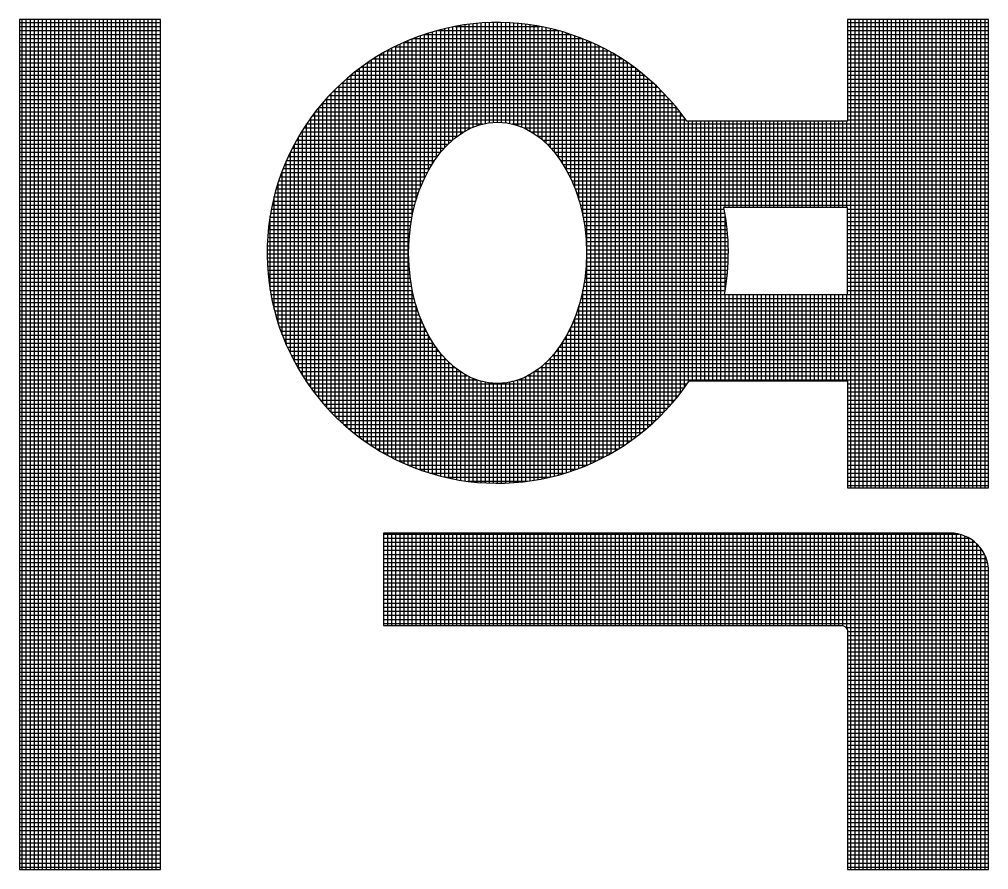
# Model space of a CAD drawing. Extents: x 0 to 841, y 0 to 594.
# Drawn here: x 728.579 to 732.643, y 100.744 to 104.31 of the extents above; entities that cross this region are included whole.
import ezdxf

# ---------------------------------------------------------------- set-up
doc = ezdxf.new("R2010")
doc.units = 0
doc.header["$LTSCALE"] = 5
doc.header["$MEASUREMENT"] = 0
doc.layers.add('한국지역난방기술주식회사 CI', color=7, linetype='Continuous')

# ---------------------------------------------------------------- blocks, each defined once
blk = doc.blocks.new('기술주CI')
at = {"layer": '한국지역난방기술주식회사 CI', "linetype": 'Continuous'}
for p, q in [((1130.8172, 145.2245), (1131.9199, 145.2245)), ((1130.8398, 138.6009), (1130.8398, 145.2477)), ((1130.8715, 138.6009), (1130.8715, 145.2477)), ((1130.9033, 138.6009), (1130.9033, 145.2477)), ((1130.935, 138.6009), (1130.935, 145.2477)), ((1130.9667, 138.6009), (1130.9667, 145.2477)), ((1130.9985, 138.6009), (1130.9985, 145.2477)), ((1131.0303, 138.6009), (1131.0303, 145.2477)), ((1131.062, 138.6009), (1131.062, 145.2477)), ((1131.0938, 138.6009), (1131.0938, 145.2477)), ((1131.1255, 138.6009), (1131.1255, 145.2477)), ((1131.1572, 138.6009), (1131.1572, 145.2477)), ((1131.189, 138.6009), (1131.189, 145.2477)), ((1131.2208, 138.6009), (1131.2208, 145.2477)), ((1131.2525, 138.6009), (1131.2525, 145.2477)), ((1131.2842, 138.6009), (1131.2842, 145.2477)), ((1131.316, 138.6009), (1131.316, 145.2477)), ((1131.3477, 138.6009), (1131.3477, 145.2477)), ((1131.3795, 138.6009), (1131.3795, 145.2477)), ((1131.4113, 138.6009), (1131.4113, 145.2477)), ((1131.443, 138.6009), (1131.443, 145.2477)), ((1131.4747, 138.6009), (1131.4747, 145.2477)), ((1131.5065, 138.6009), (1131.5065, 145.2477)), ((1131.5383, 138.6009), (1131.5383, 145.2477)), ((1131.57, 138.6009), (1131.57, 145.2477)), ((1131.6018, 138.6009), (1131.6018, 145.2477)), ((1131.6335, 138.6009), (1131.6335, 145.2477)), ((1131.6652, 138.6009), (1131.6652, 145.2477)), ((1131.697, 138.6009), (1131.697, 145.2477)), ((1131.7288, 138.6009), (1131.7288, 145.2477)), ((1131.7605, 138.6009), (1131.7605, 145.2477)), ((1131.7922, 138.6009), (1131.7922, 145.2477)), ((1131.824, 138.6009), (1131.824, 145.2477)), ((1131.8557, 138.6009), (1131.8557, 145.2477)), ((1131.8875, 138.6009), (1131.8875, 145.2477)), ((1131.9193, 138.6009), (1131.9193, 145.2477)), ((1134.3957, 144.4175), (1134.3957, 145.2165)), ((1134.4275, 144.4273), (1134.4275, 145.219)), ((1134.4593, 144.4349), (1134.4593, 145.221)), ((1134.491, 144.4402), (1134.491, 145.2224)), ((1134.5228, 144.4435), (1134.5228, 145.2232)), ((1134.5545, 144.4445), (1134.5545, 145.2235)), ((1134.5862, 144.4435), (1134.5862, 145.2232)), ((1134.618, 144.4403), (1134.618, 145.2224)), ((1134.6498, 144.4349), (1134.6498, 145.221)), ((1134.6815, 144.4274), (1134.6815, 145.219)), ((1134.7133, 144.4176), (1134.7133, 145.2165)), ((1137.2897, 145.2245), (1138.3924, 145.2245)), ((1137.3167, 141.5857), (1137.3167, 145.2477)), ((1137.3485, 141.5857), (1137.3485, 145.2477)), ((1137.3802, 141.5857), (1137.3802, 145.2477)), ((1137.412, 141.5857), (1137.412, 145.2477)), ((1137.4438, 141.5857), (1137.4438, 145.2477)), ((1137.4755, 141.5857), (1137.4755, 145.2477)), ((1137.5072, 141.5857), (1137.5072, 145.2477)), ((1137.539, 141.5857), (1137.539, 145.2477)), ((1137.5708, 141.5857), (1137.5708, 145.2477)), ((1137.6025, 141.5857), (1137.6025, 145.2477)), ((1137.6343, 141.5857), (1137.6343, 145.2477)), ((1137.666, 141.5857), (1137.666, 145.2477)), ((1137.6977, 141.5857), (1137.6977, 145.2477)), ((1137.7295, 141.5857), (1137.7295, 145.2477)), ((1137.7613, 141.5857), (1137.7613, 145.2477)), ((1137.793, 141.5857), (1137.793, 145.2477)), ((1137.8247, 141.5857), (1137.8247, 145.2477)), ((1137.8565, 141.5857), (1137.8565, 145.2477)), ((1137.8882, 141.5857), (1137.8882, 145.2477)), ((1137.92, 141.5857), (1137.92, 145.2477)), ((1137.9518, 141.5857), (1137.9518, 145.2477)), ((1137.9835, 141.5857), (1137.9835, 145.2477)), ((1138.0152, 141.5857), (1138.0152, 145.2477)), ((1138.047, 141.5857), (1138.047, 145.2477)), ((1138.0787, 141.5857), (1138.0787, 145.2477)), ((1138.1105, 141.5857), (1138.1105, 145.2477)), ((1138.1423, 141.5857), (1138.1423, 145.2477)), ((1138.174, 141.5857), (1138.174, 145.2477)), ((1138.2057, 141.5857), (1138.2057, 145.2477)), ((1138.2375, 141.5857), (1138.2375, 145.2477)), ((1138.2693, 141.5857), (1138.2693, 145.2477)), ((1138.301, 141.5857), (1138.301, 145.2477)), ((1138.3328, 141.5857), (1138.3328, 145.2477)), ((1138.3645, 141.5857), (1138.3645, 145.2477)), ((1130.8172, 145.1928), (1131.9199, 145.1928)), ((1130.8172, 145.161), (1131.9199, 145.161)), ((1134.0148, 144.067), (1134.0148, 145.1407)), ((1134.0465, 144.1205), (1134.0465, 145.1503)), ((1134.0782, 144.1673), (1134.0782, 145.1593)), ((1134.0844, 145.161), (1135.025, 145.161)), ((1134.11, 144.2085), (1134.11, 145.1677)), ((1134.1418, 144.245), (1134.1418, 145.1755)), ((1134.1735, 144.2775), (1134.1735, 145.1827)), ((1134.2052, 144.3063), (1134.2052, 145.1893)), ((1134.2233, 145.1928), (1134.886, 145.1928)), ((1134.237, 144.3318), (1134.237, 145.1953)), ((1134.2687, 144.3542), (1134.2687, 145.2006)), ((1134.3005, 144.3739), (1134.3005, 145.2055)), ((1134.3323, 144.3909), (1134.3323, 145.2097)), ((1134.364, 144.4054), (1134.364, 145.2134)), ((1134.745, 144.4055), (1134.745, 145.2134)), ((1134.7767, 144.3911), (1134.7767, 145.2097)), ((1134.8085, 144.3741), (1134.8085, 145.2055)), ((1134.8403, 144.3545), (1134.8403, 145.2007)), ((1134.872, 144.332), (1134.872, 145.1953)), ((1134.9037, 144.3066), (1134.9037, 145.1893)), ((1134.9355, 144.2778), (1134.9355, 145.1828)), ((1134.9672, 144.2454), (1134.9672, 145.1756)), ((1134.999, 144.2089), (1134.999, 145.1678)), ((1135.0308, 144.1678), (1135.0308, 145.1594)), ((1135.0625, 144.1211), (1135.0625, 145.1504)), ((1135.0942, 144.0677), (1135.0942, 145.1408)), ((1137.2897, 145.1928), (1138.3924, 145.1928)), ((1137.2897, 145.161), (1138.3924, 145.161)), ((1130.8172, 145.1292), (1131.9199, 145.1292)), ((1130.8172, 145.0975), (1131.9199, 145.0975)), ((1130.8172, 145.0657), (1131.9199, 145.0657)), ((1133.8176, 145.0657), (1135.2918, 145.0657)), ((1133.8243, 141.7762), (1133.8243, 145.0687)), ((1133.856, 141.7625), (1133.856, 145.0824)), ((1133.8877, 143.7134), (1133.8877, 145.0955)), ((1133.8929, 145.0975), (1135.2165, 145.0975)), ((1133.9195, 143.8395), (1133.9195, 145.1078)), ((1133.9513, 143.9312), (1133.9513, 145.1194)), ((1133.9797, 145.1292), (1135.1296, 145.1292)), ((1133.983, 144.005), (1133.983, 145.1304)), ((1135.126, 144.0057), (1135.126, 145.1305)), ((1135.1578, 143.9321), (1135.1578, 145.1195)), ((1135.1895, 143.8407), (1135.1895, 145.1079)), ((1135.2213, 143.7152), (1135.2213, 145.0956)), ((1135.253, 141.7624), (1135.253, 145.0826)), ((1135.2847, 141.7761), (1135.2847, 145.0689)), ((1137.2897, 145.1292), (1138.3924, 145.1292)), ((1137.2897, 145.0975), (1138.3924, 145.0975)), ((1137.2897, 145.0657), (1138.3924, 145.0657)), ((1130.8172, 145.034), (1131.9199, 145.034)), ((1130.8172, 145.0023), (1131.9199, 145.0023)), ((1133.6655, 141.8563), (1133.6655, 144.9887)), ((1133.6898, 145.0023), (1135.4195, 145.0023)), ((1133.6972, 141.8387), (1133.6972, 145.0063)), ((1133.729, 141.8219), (1133.729, 145.0231)), ((1133.7505, 145.034), (1135.3588, 145.034)), ((1133.7607, 141.8059), (1133.7607, 145.0391)), ((1133.7925, 141.7907), (1133.7925, 145.0543)), ((1135.3165, 141.7905), (1135.3165, 145.0544)), ((1135.3483, 141.8057), (1135.3483, 145.0392)), ((1135.38, 141.8217), (1135.38, 145.0233)), ((1135.4117, 141.8385), (1135.4117, 145.0065)), ((1135.4435, 141.8561), (1135.4435, 144.9889)), ((1137.2897, 145.034), (1138.3924, 145.034)), ((1137.2897, 145.0023), (1138.3924, 145.0023)), ((1130.8172, 144.9705), (1131.9199, 144.9705)), ((1130.8172, 144.9387), (1131.9199, 144.9387)), ((1133.5702, 141.9143), (1133.5702, 144.9306)), ((1133.5828, 144.9387), (1135.5266, 144.9387)), ((1133.602, 141.8941), (1133.602, 144.9509)), ((1133.6338, 141.8747), (1133.6338, 144.9702)), ((1133.6342, 144.9705), (1135.4752, 144.9705)), ((1135.4752, 141.8745), (1135.4752, 144.9704)), ((1135.507, 141.8938), (1135.507, 144.9511)), ((1135.5388, 141.9141), (1135.5388, 144.9309)), ((1137.2897, 144.9705), (1138.3924, 144.9705)), ((1137.2897, 144.9387), (1138.3924, 144.9387)), ((1130.8172, 144.907), (1131.9199, 144.907)), ((1130.8172, 144.8753), (1131.9199, 144.8753)), ((1130.8172, 144.8435), (1131.9199, 144.8435)), ((1133.4433, 142.0053), (1133.4433, 144.8396)), ((1133.4482, 144.8435), (1135.6612, 144.8435)), ((1133.475, 141.981), (1133.475, 144.864)), ((1133.4902, 144.8753), (1135.6192, 144.8753)), ((1133.5068, 141.9577), (1133.5068, 144.8872)), ((1133.535, 144.907), (1135.5744, 144.907)), ((1133.5385, 141.9355), (1133.5385, 144.9094)), ((1135.5705, 141.9353), (1135.5705, 144.9097)), ((1135.6022, 141.9575), (1135.6022, 144.8875)), ((1135.634, 141.9807), (1135.634, 144.8643)), ((1135.6657, 142.005), (1135.6657, 144.8399)), ((1137.2897, 144.907), (1138.3924, 144.907)), ((1137.2897, 144.8753), (1138.3924, 144.8753)), ((1137.2897, 144.8435), (1138.3924, 144.8435)), ((1130.8172, 144.8117), (1131.9199, 144.8117)), ((1130.8172, 144.78), (1131.9199, 144.78)), ((1133.3711, 144.78), (1135.7382, 144.78)), ((1133.3797, 142.0575), (1133.3797, 144.7875)), ((1133.4086, 144.8117), (1135.7008, 144.8117)), ((1133.4115, 142.0308), (1133.4115, 144.8142)), ((1135.6975, 142.0305), (1135.6975, 144.8145)), ((1135.7293, 142.0572), (1135.7293, 144.7878)), ((1137.2897, 144.8117), (1138.3924, 144.8117)), ((1137.2897, 144.78), (1138.3924, 144.78)), ((1130.8172, 144.7482), (1131.9199, 144.7482)), ((1130.8172, 144.7165), (1131.9199, 144.7165)), ((1133.2845, 142.1456), (1133.2845, 144.6993)), ((1133.302, 144.7165), (1135.8073, 144.7165)), ((1133.3163, 142.1148), (1133.3163, 144.7301)), ((1133.3357, 144.7482), (1135.7737, 144.7482)), ((1133.348, 142.0855), (1133.348, 144.7595)), ((1135.761, 142.0851), (1135.761, 144.7598)), ((1135.7927, 142.1145), (1135.7927, 144.7305)), ((1135.8245, 142.1453), (1135.8245, 144.6997)), ((1137.2897, 144.7482), (1138.3924, 144.7482)), ((1137.2897, 144.7165), (1138.3924, 144.7165)), ((1130.8172, 144.6848), (1131.9199, 144.6848)), ((1130.8172, 144.653), (1131.9199, 144.653)), ((1130.8172, 144.6212), (1131.9199, 144.6212)), ((1133.2106, 144.6212), (1135.8988, 144.6212)), ((1133.221, 142.2121), (1133.221, 144.6328)), ((1133.2396, 144.653), (1135.8698, 144.653)), ((1133.2528, 142.178), (1133.2528, 144.6669)), ((1133.27, 144.6848), (1135.8393, 144.6848)), ((1135.8563, 142.1777), (1135.8563, 144.6673)), ((1135.888, 142.2117), (1135.888, 144.6332)), ((1137.2897, 144.6848), (1138.3924, 144.6848)), ((1137.2897, 144.653), (1138.3924, 144.653)), ((1137.2897, 144.6212), (1138.3924, 144.6212)), ((1130.8172, 144.5895), (1131.9199, 144.5895)), ((1130.8172, 144.5578), (1131.9199, 144.5578)), ((1133.1565, 144.5578), (1135.9528, 144.5578)), ((1133.1575, 142.286), (1133.1575, 144.5589)), ((1133.1829, 144.5895), (1135.9264, 144.5895)), ((1133.1892, 142.2481), (1133.1892, 144.5969)), ((1135.9198, 142.2476), (1135.9198, 144.5973)), ((1135.9515, 142.2856), (1135.9515, 144.5594)), ((1137.2897, 144.5895), (1138.3924, 144.5895)), ((1137.2897, 144.5578), (1138.3924, 144.5578)), ((1130.8172, 144.526), (1131.9199, 144.526)), ((1130.8172, 144.4942), (1131.9199, 144.4942)), ((1130.8172, 144.4625), (1131.9199, 144.4625)), ((1133.0843, 144.4625), (1136.0251, 144.4625)), ((1133.094, 142.3689), (1133.094, 144.4761)), ((1133.1073, 144.4942), (1136.0021, 144.4942)), ((1133.1258, 142.3262), (1133.1258, 144.5188)), ((1133.1313, 144.526), (1135.978, 144.526)), ((1135.9832, 142.3257), (1135.9832, 144.5192)), ((1136.015, 142.3684), (1136.015, 144.4766)), ((1137.2897, 144.526), (1138.3924, 144.526)), ((1137.2897, 144.4942), (1138.3924, 144.4942)), ((1137.2897, 144.4625), (1138.3924, 144.4625)), ((1130.8172, 144.4308), (1131.9199, 144.4308)), ((1130.8172, 144.399), (1131.9199, 144.399)), ((1133.0414, 144.399), (1134.3493, 144.399)), ((1133.0622, 142.4144), (1133.0622, 144.4306)), ((1133.0624, 144.4308), (1134.4408, 144.4308)), ((1134.6686, 144.4308), (1138.3924, 144.4308)), ((1134.76, 144.399), (1138.3924, 144.399)), ((1136.0468, 142.4138), (1136.0468, 144.4512)), ((1136.0785, 142.4218), (1136.0785, 144.4512)), ((1136.1102, 142.4218), (1136.1102, 144.4512)), ((1136.142, 142.4218), (1136.142, 144.4512)), ((1136.1737, 142.4218), (1136.1737, 144.4512)), ((1136.2055, 142.4218), (1136.2055, 144.4512)), ((1136.2373, 142.4218), (1136.2373, 144.4512)), ((1136.269, 142.4218), (1136.269, 144.4512)), ((1136.3007, 142.4218), (1136.3007, 144.4512)), ((1136.3325, 143.7772), (1136.3325, 144.4512)), ((1136.3643, 143.7772), (1136.3643, 144.4512)), ((1136.396, 143.7772), (1136.396, 144.4512)), ((1136.4278, 143.7772), (1136.4278, 144.4512)), ((1136.4595, 143.7772), (1136.4595, 144.4512)), ((1136.4912, 143.7772), (1136.4912, 144.4512)), ((1136.523, 143.7772), (1136.523, 144.4512)), ((1136.5548, 143.7772), (1136.5548, 144.4512)), ((1136.5865, 143.7772), (1136.5865, 144.4512)), ((1136.6182, 143.7772), (1136.6182, 144.4512)), ((1136.65, 143.7772), (1136.65, 144.4512)), ((1136.6817, 143.7772), (1136.6817, 144.4512)), ((1136.7135, 143.7772), (1136.7135, 144.4512)), ((1136.7453, 143.7772), (1136.7453, 144.4512)), ((1136.777, 143.7772), (1136.777, 144.4512)), ((1136.8087, 143.7772), (1136.8087, 144.4512)), ((1136.8405, 143.7772), (1136.8405, 144.4512)), ((1136.8722, 143.7772), (1136.8722, 144.4512)), ((1136.904, 143.7772), (1136.904, 144.4512)), ((1136.9358, 143.7772), (1136.9358, 144.4512)), ((1136.9675, 143.7772), (1136.9675, 144.4512)), ((1136.9992, 143.7772), (1136.9992, 144.4512)), ((1137.031, 143.7772), (1137.031, 144.4512)), ((1137.0628, 143.7772), (1137.0628, 144.4512)), ((1137.0945, 143.7772), (1137.0945, 144.4512)), ((1137.1263, 143.7772), (1137.1263, 144.4512)), ((1137.158, 143.7772), (1137.158, 144.4512)), ((1137.1897, 143.7772), (1137.1897, 144.4512)), ((1137.2215, 143.7772), (1137.2215, 144.4512)), ((1137.2533, 143.7772), (1137.2533, 144.4512)), ((1137.285, 143.7772), (1137.285, 144.4512)), ((1130.8172, 144.3673), (1131.9199, 144.3673)), ((1130.8172, 144.3355), (1131.9199, 144.3355)), ((1132.9987, 142.5154), (1132.9987, 144.3295)), ((1133.0022, 144.3355), (1134.242, 144.3355)), ((1133.0214, 144.3673), (1134.2893, 144.3673)), ((1133.0305, 142.463), (1133.0305, 144.3819)), ((1134.8201, 144.3673), (1138.3924, 144.3673)), ((1134.8674, 144.3355), (1138.3924, 144.3355)), ((1130.8172, 144.3037), (1131.9199, 144.3037)), ((1130.8172, 144.272), (1131.9199, 144.272)), ((1130.8172, 144.2403), (1131.9199, 144.2403)), ((1132.95, 144.2403), (1134.1374, 144.2403)), ((1132.9666, 144.272), (1134.1679, 144.272)), ((1132.967, 142.5722), (1132.967, 144.2727)), ((1132.984, 144.3037), (1134.2023, 144.3037)), ((1134.907, 144.3037), (1138.3924, 144.3037)), ((1134.9415, 144.272), (1138.3924, 144.272)), ((1134.972, 144.2403), (1138.3924, 144.2403)), ((1130.8172, 144.2085), (1131.9199, 144.2085)), ((1130.8172, 144.1767), (1131.9199, 144.1767)), ((1132.9192, 144.1767), (1134.0852, 144.1767)), ((1132.9342, 144.2085), (1134.11, 144.2085)), ((1132.9353, 142.6344), (1132.9353, 144.2106)), ((1134.9994, 144.2085), (1138.3924, 144.2085)), ((1135.0242, 144.1767), (1138.3924, 144.1767)), ((1130.8172, 144.145), (1131.9199, 144.145)), ((1130.8172, 144.1133), (1131.9199, 144.1133)), ((1130.8172, 144.0815), (1131.9199, 144.0815)), ((1132.8786, 144.0815), (1134.0229, 144.0815)), ((1132.8914, 144.1133), (1134.0419, 144.1133)), ((1132.9035, 142.7033), (1132.9035, 144.1417)), ((1132.9049, 144.145), (1134.0626, 144.145)), ((1135.0468, 144.145), (1138.3924, 144.145)), ((1135.0674, 144.1133), (1138.3924, 144.1133)), ((1135.0865, 144.0815), (1138.3924, 144.0815)), ((1130.8172, 144.0498), (1131.9199, 144.0498)), ((1130.8172, 144.018), (1131.9199, 144.018)), ((1132.855, 144.018), (1133.9893, 144.018)), ((1132.8664, 144.0498), (1134.0054, 144.0498)), ((1132.8717, 142.7811), (1132.8717, 144.0639)), ((1135.104, 144.0498), (1138.3924, 144.0498)), ((1135.1201, 144.018), (1138.3924, 144.018)), ((1130.8172, 143.9862), (1131.9199, 143.9862)), ((1130.8172, 143.9545), (1131.9199, 143.9545)), ((1132.834, 143.9545), (1133.9607, 143.9545)), ((1132.84, 142.8715), (1132.84, 143.9734)), ((1132.8442, 143.9862), (1133.9744, 143.9862)), ((1135.135, 143.9862), (1138.3924, 143.9862)), ((1135.1487, 143.9545), (1138.3924, 143.9545)), ((1130.8172, 143.9228), (1131.9199, 143.9228)), ((1130.8172, 143.891), (1131.9199, 143.891)), ((1130.8172, 143.8592), (1131.9199, 143.8592)), ((1132.8074, 143.8592), (1133.9257, 143.8592)), ((1132.8083, 142.9824), (1132.8083, 143.8625)), ((1132.8157, 143.891), (1133.9364, 143.891)), ((1132.8245, 143.9228), (1133.948, 143.9228)), ((1135.1614, 143.9228), (1138.3924, 143.9228)), ((1135.173, 143.891), (1138.3924, 143.891)), ((1135.1837, 143.8592), (1138.3924, 143.8592)), ((1130.8172, 143.8275), (1131.9199, 143.8275)), ((1130.8172, 143.7958), (1131.9199, 143.7958)), ((1132.7928, 143.7958), (1133.907, 143.7958)), ((1132.7998, 143.8275), (1133.9159, 143.8275)), ((1135.1934, 143.8275), (1138.3924, 143.8275)), ((1135.2023, 143.7958), (1138.3924, 143.7958)), ((1130.8172, 143.764), (1131.9199, 143.764)), ((1130.8172, 143.7323), (1131.9199, 143.7323)), ((1132.7765, 143.1366), (1132.7765, 143.7084)), ((1132.7805, 143.7323), (1133.8917, 143.7323)), ((1132.7863, 143.764), (1133.899, 143.764)), ((1135.2104, 143.764), (1136.323, 143.764)), ((1135.2177, 143.7323), (1136.3289, 143.7323)), ((1136.3325, 143.1343), (1136.3325, 143.7106)), ((1137.2897, 143.764), (1138.3924, 143.764)), ((1137.2897, 143.7323), (1138.3924, 143.7323)), ((1130.8172, 143.7005), (1131.9199, 143.7005)), ((1130.8172, 143.6687), (1131.9199, 143.6687)), ((1130.8172, 143.637), (1131.9199, 143.637)), ((1132.7665, 143.637), (1133.8745, 143.637)), ((1132.7706, 143.6687), (1133.8795, 143.6687)), ((1132.7753, 143.7005), (1133.8852, 143.7005)), ((1135.2242, 143.7005), (1136.3341, 143.7005)), ((1135.2299, 143.6687), (1136.3388, 143.6687)), ((1135.2349, 143.637), (1136.3429, 143.637)), ((1137.2897, 143.7005), (1138.3924, 143.7005)), ((1137.2897, 143.6687), (1138.3924, 143.6687)), ((1137.2897, 143.637), (1138.3924, 143.637)), ((1130.8172, 143.6053), (1131.9199, 143.6053)), ((1130.8172, 143.5735), (1131.9199, 143.5735)), ((1132.76, 143.5735), (1133.8666, 143.5735)), ((1132.763, 143.6053), (1133.8702, 143.6053)), ((1135.2392, 143.6053), (1136.3464, 143.6053)), ((1135.2428, 143.5735), (1136.3494, 143.5735)), ((1137.2897, 143.6053), (1138.3924, 143.6053)), ((1137.2897, 143.5735), (1138.3924, 143.5735)), ((1130.8172, 143.5417), (1131.9199, 143.5417)), ((1130.8172, 143.51), (1131.9199, 143.51)), ((1130.8172, 143.4783), (1131.9199, 143.4783)), ((1132.7545, 143.4783), (1133.86, 143.4783)), ((1132.7558, 143.51), (1133.8615, 143.51)), ((1132.7576, 143.5417), (1133.8637, 143.5417)), ((1135.2456, 143.5417), (1136.3517, 143.5417)), ((1135.2478, 143.51), (1136.3536, 143.51)), ((1135.2494, 143.4783), (1136.3548, 143.4783)), ((1137.2897, 143.5417), (1138.3924, 143.5417)), ((1137.2897, 143.51), (1138.3924, 143.51)), ((1137.2897, 143.4783), (1138.3924, 143.4783)), ((1130.8172, 143.4465), (1131.9199, 143.4465)), ((1130.8172, 143.4147), (1131.9199, 143.4147)), ((1132.7537, 143.4147), (1133.859, 143.4147)), ((1132.7538, 143.4465), (1133.8592, 143.4465)), ((1135.2502, 143.4465), (1136.3555, 143.4465)), ((1135.2504, 143.4147), (1136.3557, 143.4147)), ((1137.2897, 143.4465), (1138.3924, 143.4465)), ((1137.2897, 143.4147), (1138.3924, 143.4147)), ((1130.8172, 143.383), (1131.9199, 143.383)), ((1130.8172, 143.3512), (1131.9199, 143.3512)), ((1132.7541, 143.383), (1133.8595, 143.383)), ((1132.7551, 143.3512), (1133.8607, 143.3512)), ((1135.2487, 143.3512), (1136.3543, 143.3512)), ((1135.2499, 143.383), (1136.3553, 143.383)), ((1137.2897, 143.383), (1138.3924, 143.383)), ((1137.2897, 143.3512), (1138.3924, 143.3512)), ((1130.8172, 143.3195), (1131.9199, 143.3195)), ((1130.8172, 143.2878), (1131.9199, 143.2878)), ((1130.8172, 143.256), (1131.9199, 143.256)), ((1132.7566, 143.3195), (1133.8625, 143.3195)), ((1132.7587, 143.2878), (1133.865, 143.2878)), ((1132.7614, 143.256), (1133.8683, 143.256)), ((1135.2411, 143.256), (1136.348, 143.256)), ((1135.2443, 143.2878), (1136.3507, 143.2878)), ((1135.2469, 143.3195), (1136.3528, 143.3195)), ((1137.2897, 143.3195), (1138.3924, 143.3195)), ((1137.2897, 143.2878), (1138.3924, 143.2878)), ((1137.2897, 143.256), (1138.3924, 143.256)), ((1130.8172, 143.2242), (1131.9199, 143.2242)), ((1130.8172, 143.1925), (1131.9199, 143.1925)), ((1132.7646, 143.2242), (1133.8722, 143.2242)), ((1132.7684, 143.1925), (1133.8768, 143.1925)), ((1135.2326, 143.1925), (1136.341, 143.1925)), ((1135.2372, 143.2242), (1136.3448, 143.2242)), ((1137.2897, 143.2242), (1138.3924, 143.2242)), ((1137.2897, 143.1925), (1138.3924, 143.1925)), ((1130.8172, 143.1608), (1131.9199, 143.1608)), ((1130.8172, 143.129), (1131.9199, 143.129)), ((1130.8172, 143.0972), (1131.9199, 143.0972)), ((1132.7728, 143.1608), (1133.8822, 143.1608)), ((1132.7777, 143.129), (1133.8883, 143.129)), ((1132.7833, 143.0972), (1133.8951, 143.0972)), ((1133.8877, 141.7495), (1133.8877, 143.1315)), ((1135.2142, 143.0972), (1136.3261, 143.0972)), ((1135.2211, 143.129), (1136.3316, 143.129)), ((1135.2213, 141.7494), (1135.2213, 143.1297)), ((1135.2272, 143.1608), (1136.3366, 143.1608)), ((1136.3325, 142.4218), (1136.3325, 143.0958)), ((1136.3643, 142.4218), (1136.3643, 143.0958)), ((1136.396, 142.4218), (1136.396, 143.0958)), ((1136.4278, 142.4218), (1136.4278, 143.0958)), ((1136.4595, 142.4218), (1136.4595, 143.0958)), ((1136.4912, 142.4218), (1136.4912, 143.0958)), ((1136.523, 142.4218), (1136.523, 143.0958)), ((1136.5548, 142.4218), (1136.5548, 143.0958)), ((1136.5865, 142.4218), (1136.5865, 143.0958)), ((1136.6182, 142.4218), (1136.6182, 143.0958)), ((1136.65, 142.4218), (1136.65, 143.0958)), ((1136.6817, 142.4218), (1136.6817, 143.0958)), ((1136.7135, 142.4218), (1136.7135, 143.0958)), ((1136.7453, 142.4218), (1136.7453, 143.0958)), ((1136.777, 142.4218), (1136.777, 143.0958)), ((1136.8087, 142.4218), (1136.8087, 143.0958)), ((1136.8405, 142.4218), (1136.8405, 143.0958)), ((1136.8722, 142.4218), (1136.8722, 143.0958)), ((1136.904, 142.4218), (1136.904, 143.0958)), ((1136.9358, 142.4218), (1136.9358, 143.0958)), ((1136.9675, 142.4218), (1136.9675, 143.0958)), ((1136.9992, 142.4218), (1136.9992, 143.0958)), ((1137.031, 142.4218), (1137.031, 143.0958)), ((1137.0628, 142.4218), (1137.0628, 143.0958)), ((1137.0945, 142.4218), (1137.0945, 143.0958)), ((1137.1263, 142.4218), (1137.1263, 143.0958)), ((1137.158, 142.4218), (1137.158, 143.0958)), ((1137.1897, 142.4218), (1137.1897, 143.0958)), ((1137.2215, 142.4218), (1137.2215, 143.0958)), ((1137.2533, 142.4218), (1137.2533, 143.0958)), ((1137.285, 142.4218), (1137.285, 143.0958)), ((1137.2897, 143.1608), (1138.3924, 143.1608)), ((1137.2897, 143.129), (1138.3924, 143.129)), ((1137.2897, 143.0972), (1138.3924, 143.0972)), ((1130.8172, 143.0655), (1131.9199, 143.0655)), ((1130.8172, 143.0337), (1131.9199, 143.0337)), ((1132.7894, 143.0655), (1133.9028, 143.0655)), ((1132.7961, 143.0337), (1133.9112, 143.0337)), ((1135.1981, 143.0337), (1138.3924, 143.0337)), ((1135.2066, 143.0655), (1138.3924, 143.0655)), ((1130.8172, 143.002), (1131.9199, 143.002)), ((1130.8172, 142.9703), (1131.9199, 142.9703)), ((1132.8034, 143.002), (1133.9206, 143.002)), ((1132.8114, 142.9703), (1133.9308, 142.9703)), ((1133.9195, 141.7372), (1133.9195, 143.0055)), ((1135.1786, 142.9703), (1138.3924, 142.9703)), ((1135.1888, 143.002), (1138.3924, 143.002)), ((1135.1895, 141.737), (1135.1895, 143.0043)), ((1130.8172, 142.9385), (1131.9199, 142.9385)), ((1130.8172, 142.9067), (1131.9199, 142.9067)), ((1130.8172, 142.875), (1131.9199, 142.875)), ((1132.8199, 142.9385), (1133.9419, 142.9385)), ((1132.8291, 142.9067), (1133.954, 142.9067)), ((1132.8389, 142.875), (1133.9672, 142.875)), ((1133.9513, 141.7256), (1133.9513, 142.9138)), ((1135.1422, 142.875), (1138.3924, 142.875)), ((1135.1553, 142.9067), (1138.3924, 142.9067)), ((1135.1578, 141.7254), (1135.1578, 142.9129)), ((1135.1675, 142.9385), (1138.3924, 142.9385)), ((1130.8172, 142.8433), (1131.9199, 142.8433)), ((1130.8172, 142.8115), (1131.9199, 142.8115)), ((1132.8493, 142.8433), (1133.9815, 142.8433)), ((1132.8605, 142.8115), (1133.997, 142.8115)), ((1133.983, 141.7146), (1133.983, 142.84)), ((1135.1124, 142.8115), (1138.3924, 142.8115)), ((1135.126, 141.7145), (1135.126, 142.8392)), ((1135.1279, 142.8433), (1138.3924, 142.8433)), ((1130.8172, 142.7797), (1131.9199, 142.7797)), ((1130.8172, 142.748), (1131.9199, 142.748)), ((1130.8172, 142.7163), (1131.9199, 142.7163)), ((1132.8723, 142.7797), (1134.0137, 142.7797)), ((1132.8847, 142.748), (1134.032, 142.748)), ((1132.8979, 142.7163), (1134.0518, 142.7163)), ((1134.0148, 141.7043), (1134.0148, 142.7779)), ((1134.0465, 141.6946), (1134.0465, 142.7244)), ((1135.0576, 142.7163), (1138.3924, 142.7163)), ((1135.0625, 141.6945), (1135.0625, 142.7239)), ((1135.0774, 142.748), (1138.3924, 142.748)), ((1135.0942, 141.7042), (1135.0942, 142.7773)), ((1135.0956, 142.7797), (1138.3924, 142.7797)), ((1130.8172, 142.6845), (1131.9199, 142.6845)), ((1130.8172, 142.6528), (1131.9199, 142.6528)), ((1132.9118, 142.6845), (1134.0734, 142.6845)), ((1132.9264, 142.6528), (1134.097, 142.6528)), ((1134.0782, 141.6856), (1134.0782, 142.6777)), ((1135.0124, 142.6528), (1138.3924, 142.6528)), ((1135.0308, 141.6855), (1135.0308, 142.6772)), ((1135.036, 142.6845), (1138.3924, 142.6845)), ((1130.8172, 142.621), (1131.9199, 142.621)), ((1130.8172, 142.5892), (1131.9199, 142.5892)), ((1132.9418, 142.621), (1134.123, 142.621)), ((1132.958, 142.5892), (1134.1518, 142.5892)), ((1134.11, 141.6772), (1134.11, 142.6364)), ((1134.1418, 141.6694), (1134.1418, 142.5999)), ((1134.1735, 141.6623), (1134.1735, 142.5675)), ((1134.9355, 141.6622), (1134.9355, 142.5671)), ((1134.9576, 142.5892), (1138.3924, 142.5892)), ((1134.9672, 141.6693), (1134.9672, 142.5995)), ((1134.9864, 142.621), (1138.3924, 142.621)), ((1134.999, 141.6771), (1134.999, 142.636)), ((1130.8172, 142.5575), (1131.9199, 142.5575)), ((1130.8172, 142.5258), (1131.9199, 142.5258)), ((1130.8172, 142.494), (1131.9199, 142.494)), ((1132.975, 142.5575), (1134.1841, 142.5575)), ((1132.9928, 142.5258), (1134.2209, 142.5258)), ((1133.0114, 142.494), (1134.2639, 142.494)), ((1134.2052, 141.6557), (1134.2052, 142.5387)), ((1134.237, 141.6497), (1134.237, 142.5132)), ((1134.2687, 141.6443), (1134.2687, 142.4907)), ((1134.8403, 141.6442), (1134.8403, 142.4905)), ((1134.8455, 142.494), (1138.3924, 142.494)), ((1134.872, 141.6496), (1134.872, 142.5129)), ((1134.8885, 142.5258), (1138.3924, 142.5258)), ((1134.9037, 141.6556), (1134.9037, 142.5384)), ((1134.9253, 142.5575), (1138.3924, 142.5575)), ((1130.8172, 142.4622), (1131.9199, 142.4622)), ((1130.8172, 142.4305), (1131.9199, 142.4305)), ((1133.031, 142.4622), (1134.3164, 142.4622)), ((1133.0515, 142.4305), (1134.3871, 142.4305)), ((1134.3005, 141.6395), (1134.3005, 142.4711)), ((1134.3323, 141.6352), (1134.3323, 142.4541)), ((1134.364, 141.6316), (1134.364, 142.4396)), ((1134.3957, 141.6285), (1134.3957, 142.4274)), ((1134.4275, 141.626), (1134.4275, 142.4176)), ((1134.6815, 141.6259), (1134.6815, 142.4175)), ((1134.7133, 141.6285), (1134.7133, 142.4273)), ((1134.7222, 142.4305), (1138.3924, 142.4305)), ((1134.745, 141.6315), (1134.745, 142.4394)), ((1134.7767, 141.6352), (1134.7767, 142.4539)), ((1134.793, 142.4622), (1138.3924, 142.4622)), ((1134.8085, 141.6394), (1134.8085, 142.4709)), ((1130.8172, 142.3988), (1131.9199, 142.3988)), ((1130.8172, 142.367), (1131.9199, 142.367)), ((1133.0729, 142.3988), (1136.0365, 142.3988)), ((1133.0954, 142.367), (1136.014, 142.367)), ((1134.4593, 141.624), (1134.4593, 142.4101)), ((1134.491, 141.6226), (1134.491, 142.4047)), ((1134.5228, 141.6217), (1134.5228, 142.4015)), ((1134.5545, 141.6215), (1134.5545, 142.4004)), ((1134.5862, 141.6217), (1134.5862, 142.4015)), ((1134.618, 141.6226), (1134.618, 142.4047)), ((1134.6498, 141.624), (1134.6498, 142.41)), ((1137.2897, 142.3988), (1138.3924, 142.3988)), ((1137.2897, 142.367), (1138.3924, 142.367)), ((1130.8172, 142.3353), (1131.9199, 142.3353)), ((1130.8172, 142.3035), (1131.9199, 142.3035)), ((1130.8172, 142.2717), (1131.9199, 142.2717)), ((1133.1189, 142.3353), (1135.9905, 142.3353)), ((1133.1435, 142.3035), (1135.9659, 142.3035)), ((1133.1692, 142.2717), (1135.9401, 142.2717)), ((1137.2897, 142.3353), (1138.3924, 142.3353)), ((1137.2897, 142.3035), (1138.3924, 142.3035)), ((1137.2897, 142.2717), (1138.3924, 142.2717)), ((1130.8172, 142.24), (1131.9199, 142.24)), ((1130.8172, 142.2083), (1131.9199, 142.2083)), ((1133.1962, 142.24), (1135.9131, 142.24)), ((1133.2245, 142.2083), (1135.8848, 142.2083)), ((1137.2897, 142.24), (1138.3924, 142.24)), ((1137.2897, 142.2083), (1138.3924, 142.2083)), ((1130.8172, 142.1765), (1131.9199, 142.1765)), ((1130.8172, 142.1447), (1131.9199, 142.1447)), ((1130.8172, 142.113), (1131.9199, 142.113)), ((1133.2542, 142.1765), (1135.8551, 142.1765)), ((1133.2854, 142.1447), (1135.824, 142.1447)), ((1133.3182, 142.113), (1135.7912, 142.113)), ((1137.2897, 142.1765), (1138.3924, 142.1765)), ((1137.2897, 142.1447), (1138.3924, 142.1447)), ((1137.2897, 142.113), (1138.3924, 142.113)), ((1130.8172, 142.0813), (1131.9199, 142.0813)), ((1130.8172, 142.0495), (1131.9199, 142.0495)), ((1133.3527, 142.0813), (1135.7567, 142.0813)), ((1133.3891, 142.0495), (1135.7203, 142.0495)), ((1137.2897, 142.0813), (1138.3924, 142.0813)), ((1137.2897, 142.0495), (1138.3924, 142.0495)), ((1130.8172, 142.0177), (1131.9199, 142.0177)), ((1130.8172, 141.986), (1131.9199, 141.986)), ((1133.4276, 142.0177), (1135.6818, 142.0177)), ((1133.4683, 141.986), (1135.6411, 141.986)), ((1137.2897, 142.0177), (1138.3924, 142.0177)), ((1137.2897, 141.986), (1138.3924, 141.986)), ((1130.8172, 141.9542), (1131.9199, 141.9542)), ((1130.8172, 141.9225), (1131.9199, 141.9225)), ((1130.8172, 141.8908), (1131.9199, 141.8908)), ((1133.5116, 141.9542), (1135.5977, 141.9542)), ((1133.5578, 141.9225), (1135.5515, 141.9225)), ((1133.6073, 141.8908), (1135.502, 141.8908)), ((1137.2897, 141.9542), (1138.3924, 141.9542)), ((1137.2897, 141.9225), (1138.3924, 141.9225)), ((1137.2897, 141.8908), (1138.3924, 141.8908)), ((1130.8172, 141.859), (1131.9199, 141.859)), ((1130.8172, 141.8272), (1131.9199, 141.8272)), ((1133.6607, 141.859), (1135.4487, 141.859)), ((1133.7187, 141.8272), (1135.3907, 141.8272)), ((1137.2897, 141.859), (1138.3924, 141.859)), ((1137.2897, 141.8272), (1138.3924, 141.8272)), ((1130.8172, 141.7955), (1131.9199, 141.7955)), ((1130.8172, 141.7638), (1131.9199, 141.7638)), ((1130.8172, 141.732), (1131.9199, 141.732)), ((1133.7823, 141.7955), (1135.3271, 141.7955)), ((1133.853, 141.7638), (1135.2563, 141.7638)), ((1133.9334, 141.732), (1135.1759, 141.732)), ((1137.2897, 141.7955), (1138.3924, 141.7955)), ((1137.2897, 141.7638), (1138.3924, 141.7638)), ((1137.2897, 141.732), (1138.3924, 141.732)), ((1130.8172, 141.7002), (1131.9199, 141.7002)), ((1130.8172, 141.6685), (1131.9199, 141.6685)), ((1134.0278, 141.7002), (1135.0816, 141.7002)), ((1134.1457, 141.6685), (1134.9636, 141.6685)), ((1137.2897, 141.7002), (1138.3924, 141.7002)), ((1137.2897, 141.6685), (1138.3924, 141.6685)), ((1130.8172, 141.6367), (1131.9199, 141.6367)), ((1130.8172, 141.605), (1131.9199, 141.605)), ((1134.3205, 141.6367), (1134.7889, 141.6367)), ((1137.2897, 141.6367), (1138.3924, 141.6367)), ((1137.2897, 141.605), (1138.3924, 141.605)), ((1130.8172, 141.5733), (1131.9199, 141.5733)), ((1130.8172, 141.5415), (1131.9199, 141.5415)), ((1130.8172, 141.5097), (1131.9199, 141.5097)), ((1130.8172, 141.478), (1131.9199, 141.478)), ((1130.8172, 141.4463), (1131.9199, 141.4463)), ((1130.8172, 141.4145), (1131.9199, 141.4145)), ((1130.8172, 141.3827), (1131.9199, 141.3827)), ((1130.8172, 141.351), (1131.9199, 141.351)), ((1130.8172, 141.3192), (1131.9199, 141.3192)), ((1130.8172, 141.2875), (1131.9199, 141.2875)), ((1130.8172, 141.2558), (1131.9199, 141.2558)), ((1130.8172, 141.224), (1131.9199, 141.224)), ((1133.6627, 141.224), (1138.1591, 141.224)), ((1133.6655, 140.5103), (1133.6655, 141.2315)), ((1133.6972, 140.5103), (1133.6972, 141.2315)), ((1133.729, 140.5103), (1133.729, 141.2315)), ((1133.7607, 140.5103), (1133.7607, 141.2315)), ((1133.7925, 140.5103), (1133.7925, 141.2315)), ((1133.8243, 140.5103), (1133.8243, 141.2315)), ((1133.856, 140.5103), (1133.856, 141.2315)), ((1133.8877, 140.5103), (1133.8877, 141.2315)), ((1133.9195, 140.5103), (1133.9195, 141.2315)), ((1133.9513, 140.5103), (1133.9513, 141.2315)), ((1133.983, 140.5103), (1133.983, 141.2315)), ((1134.0148, 140.5103), (1134.0148, 141.2315)), ((1134.0465, 140.5103), (1134.0465, 141.2315)), ((1134.0782, 140.5103), (1134.0782, 141.2315)), ((1134.11, 140.5103), (1134.11, 141.2315)), ((1134.1418, 140.5103), (1134.1418, 141.2315)), ((1134.1735, 140.5103), (1134.1735, 141.2315)), ((1134.2052, 140.5103), (1134.2052, 141.2315)), ((1134.237, 140.5103), (1134.237, 141.2315)), ((1134.2687, 140.5103), (1134.2687, 141.2315)), ((1134.3005, 140.5103), (1134.3005, 141.2315)), ((1134.3323, 140.5103), (1134.3323, 141.2315)), ((1134.364, 140.5103), (1134.364, 141.2315)), ((1134.3957, 140.5103), (1134.3957, 141.2315)), ((1134.4275, 140.5103), (1134.4275, 141.2315)), ((1134.4593, 140.5103), (1134.4593, 141.2315)), ((1134.491, 140.5103), (1134.491, 141.2315)), ((1134.5228, 140.5103), (1134.5228, 141.2315)), ((1134.5545, 140.5103), (1134.5545, 141.2315)), ((1134.5862, 140.5103), (1134.5862, 141.2315)), ((1134.618, 140.5103), (1134.618, 141.2315)), ((1134.6498, 140.5103), (1134.6498, 141.2315)), ((1134.6815, 140.5103), (1134.6815, 141.2315)), ((1134.7133, 140.5103), (1134.7133, 141.2315)), ((1134.745, 140.5103), (1134.745, 141.2315)), ((1134.7767, 140.5103), (1134.7767, 141.2315)), ((1134.8085, 140.5103), (1134.8085, 141.2315)), ((1134.8403, 140.5103), (1134.8403, 141.2315)), ((1134.872, 140.5103), (1134.872, 141.2315)), ((1134.9037, 140.5103), (1134.9037, 141.2315)), ((1134.9355, 140.5103), (1134.9355, 141.2315)), ((1134.9672, 140.5103), (1134.9672, 141.2315)), ((1134.999, 140.5103), (1134.999, 141.2315)), ((1135.0308, 140.5103), (1135.0308, 141.2315)), ((1135.0625, 140.5103), (1135.0625, 141.2315)), ((1135.0942, 140.5103), (1135.0942, 141.2315)), ((1135.126, 140.5103), (1135.126, 141.2315)), ((1135.1578, 140.5103), (1135.1578, 141.2315)), ((1135.1895, 140.5103), (1135.1895, 141.2315)), ((1135.2213, 140.5103), (1135.2213, 141.2315)), ((1135.253, 140.5103), (1135.253, 141.2315)), ((1135.2847, 140.5103), (1135.2847, 141.2315)), ((1135.3165, 140.5103), (1135.3165, 141.2315)), ((1135.3483, 140.5103), (1135.3483, 141.2315)), ((1135.38, 140.5103), (1135.38, 141.2315)), ((1135.4117, 140.5103), (1135.4117, 141.2315)), ((1135.4435, 140.5103), (1135.4435, 141.2315)), ((1135.4752, 140.5103), (1135.4752, 141.2315)), ((1135.507, 140.5103), (1135.507, 141.2315)), ((1135.5388, 140.5103), (1135.5388, 141.2315)), ((1135.5705, 140.5103), (1135.5705, 141.2315)), ((1135.6022, 140.5103), (1135.6022, 141.2315)), ((1135.634, 140.5103), (1135.634, 141.2315)), ((1135.6657, 140.5103), (1135.6657, 141.2315)), ((1135.6975, 140.5103), (1135.6975, 141.2315)), ((1135.7293, 140.5103), (1135.7293, 141.2315)), ((1135.761, 140.5103), (1135.761, 141.2315)), ((1135.7927, 140.5103), (1135.7927, 141.2315)), ((1135.8245, 140.5103), (1135.8245, 141.2315)), ((1135.8563, 140.5103), (1135.8563, 141.2315)), ((1135.888, 140.5103), (1135.888, 141.2315)), ((1135.9198, 140.5103), (1135.9198, 141.2315)), ((1135.9515, 140.5103), (1135.9515, 141.2315)), ((1135.9832, 140.5103), (1135.9832, 141.2315)), ((1136.015, 140.5103), (1136.015, 141.2315)), ((1136.0468, 140.5103), (1136.0468, 141.2315)), ((1136.0785, 140.5103), (1136.0785, 141.2315)), ((1136.1102, 140.5103), (1136.1102, 141.2315)), ((1136.142, 140.5103), (1136.142, 141.2315)), ((1136.1737, 140.5103), (1136.1737, 141.2315)), ((1136.2055, 140.5103), (1136.2055, 141.2315)), ((1136.2373, 140.5103), (1136.2373, 141.2315)), ((1136.269, 140.5103), (1136.269, 141.2315)), ((1136.3007, 140.5103), (1136.3007, 141.2315)), ((1136.3325, 140.5103), (1136.3325, 141.2315)), ((1136.3643, 140.5103), (1136.3643, 141.2315)), ((1136.396, 140.5103), (1136.396, 141.2315)), ((1136.4278, 140.5103), (1136.4278, 141.2315)), ((1136.4595, 140.5103), (1136.4595, 141.2315)), ((1136.4912, 140.5103), (1136.4912, 141.2315)), ((1136.523, 140.5103), (1136.523, 141.2315)), ((1136.5548, 140.5103), (1136.5548, 141.2315)), ((1136.5865, 140.5103), (1136.5865, 141.2315)), ((1136.6182, 140.5103), (1136.6182, 141.2315)), ((1136.65, 140.5103), (1136.65, 141.2315)), ((1136.6817, 140.5103), (1136.6817, 141.2315)), ((1136.7135, 140.5103), (1136.7135, 141.2315)), ((1136.7453, 140.5103), (1136.7453, 141.2315)), ((1136.777, 140.5103), (1136.777, 141.2315)), ((1136.8087, 140.5103), (1136.8087, 141.2315)), ((1136.8405, 140.5103), (1136.8405, 141.2315)), ((1136.8722, 140.5103), (1136.8722, 141.2315)), ((1136.904, 140.5103), (1136.904, 141.2315)), ((1136.9358, 140.5103), (1136.9358, 141.2315)), ((1136.9675, 140.5103), (1136.9675, 141.2315)), ((1136.9992, 140.5103), (1136.9992, 141.2315)), ((1137.031, 140.5103), (1137.031, 141.2315)), ((1137.0628, 140.5103), (1137.0628, 141.2315)), ((1137.0945, 140.5103), (1137.0945, 141.2315)), ((1137.1263, 140.5103), (1137.1263, 141.2315)), ((1137.158, 140.5103), (1137.158, 141.2315)), ((1137.1897, 140.5103), (1137.1897, 141.2315)), ((1137.2215, 140.5103), (1137.2215, 141.2315)), ((1137.2533, 140.5084), (1137.2533, 141.2315)), ((1137.285, 140.4813), (1137.285, 141.2315)), ((1137.3167, 138.6009), (1137.3167, 141.2315)), ((1137.3485, 138.6009), (1137.3485, 141.2315)), ((1137.3802, 138.6009), (1137.3802, 141.2315)), ((1137.412, 138.6009), (1137.412, 141.2315)), ((1137.4438, 138.6009), (1137.4438, 141.2315)), ((1137.4755, 138.6009), (1137.4755, 141.2315)), ((1137.5072, 138.6009), (1137.5072, 141.2315)), ((1137.539, 138.6009), (1137.539, 141.2315)), ((1137.5708, 138.6009), (1137.5708, 141.2315)), ((1137.6025, 138.6009), (1137.6025, 141.2315)), ((1137.6343, 138.6009), (1137.6343, 141.2315)), ((1137.666, 138.6009), (1137.666, 141.2315)), ((1137.6977, 138.6009), (1137.6977, 141.2315)), ((1137.7295, 138.6009), (1137.7295, 141.2315)), ((1137.7613, 138.6009), (1137.7613, 141.2315)), ((1137.793, 138.6009), (1137.793, 141.2315)), ((1137.8247, 138.6009), (1137.8247, 141.2315)), ((1137.8565, 138.6009), (1137.8565, 141.2315)), ((1137.8882, 138.6009), (1137.8882, 141.2315)), ((1137.92, 138.6009), (1137.92, 141.2315)), ((1137.9518, 138.6009), (1137.9518, 141.2315)), ((1137.9835, 138.6009), (1137.9835, 141.2315)), ((1138.0152, 138.6009), (1138.0152, 141.2315)), ((1138.047, 138.6009), (1138.047, 141.2315)), ((1138.0787, 138.6009), (1138.0787, 141.2315)), ((1138.1105, 138.6009), (1138.1105, 141.231)), ((1138.1423, 138.6009), (1138.1423, 141.2273)), ((1138.174, 138.6009), (1138.174, 141.2202)), ((1138.2057, 138.6009), (1138.2057, 141.2093)), ((1130.8172, 141.1922), (1131.9199, 141.1922)), ((1130.8172, 141.1605), (1131.9199, 141.1605)), ((1130.8172, 141.1288), (1131.9199, 141.1288)), ((1133.6627, 141.1922), (1138.2407, 141.1922)), ((1133.6627, 141.1605), (1138.2862, 141.1605)), ((1133.6627, 141.1288), (1138.3184, 141.1288)), ((1138.2375, 138.6009), (1138.2375, 141.1941)), ((1138.2693, 138.6009), (1138.2693, 141.1738)), ((1138.301, 138.6009), (1138.301, 141.1471)), ((1130.8172, 141.097), (1131.9199, 141.097)), ((1130.8172, 141.0652), (1131.9199, 141.0652)), ((1133.6627, 141.097), (1138.3426, 141.097)), ((1133.6627, 141.0652), (1138.3609, 141.0652)), ((1138.3328, 138.6009), (1138.3328, 141.111)), ((1138.3645, 138.6009), (1138.3645, 141.0578)), ((1130.8172, 141.0335), (1131.9199, 141.0335)), ((1130.8172, 141.0018), (1131.9199, 141.0018)), ((1133.6627, 141.0335), (1138.3745, 141.0335)), ((1133.6627, 141.0018), (1138.384, 141.0018)), ((1130.8172, 140.97), (1131.9199, 140.97)), ((1130.8172, 140.9383), (1131.9199, 140.9383)), ((1130.8172, 140.9065), (1131.9199, 140.9065)), ((1133.6627, 140.97), (1138.3899, 140.97)), ((1133.6627, 140.9383), (1138.3923, 140.9383)), ((1133.6627, 140.9065), (1138.3924, 140.9065)), ((1130.8172, 140.8747), (1131.9199, 140.8747)), ((1130.8172, 140.843), (1131.9199, 140.843)), ((1133.6627, 140.8747), (1138.3924, 140.8747)), ((1133.6627, 140.843), (1138.3924, 140.843)), ((1130.8172, 140.8113), (1131.9199, 140.8113)), ((1130.8172, 140.7795), (1131.9199, 140.7795)), ((1130.8172, 140.7477), (1131.9199, 140.7477)), ((1133.6627, 140.8113), (1138.3924, 140.8113)), ((1133.6627, 140.7795), (1138.3924, 140.7795)), ((1133.6627, 140.7477), (1138.3924, 140.7477)), ((1130.8172, 140.716), (1131.9199, 140.716)), ((1130.8172, 140.6843), (1131.9199, 140.6843)), ((1133.6627, 140.716), (1138.3924, 140.716)), ((1133.6627, 140.6843), (1138.3924, 140.6843)), ((1130.8172, 140.6525), (1131.9199, 140.6525)), ((1130.8172, 140.6208), (1131.9199, 140.6208)), ((1133.6627, 140.6525), (1138.3924, 140.6525)), ((1133.6627, 140.6208), (1138.3924, 140.6208)), ((1130.8172, 140.589), (1131.9199, 140.589)), ((1130.8172, 140.5572), (1131.9199, 140.5572)), ((1130.8172, 140.5255), (1131.9199, 140.5255)), ((1133.6627, 140.589), (1138.3924, 140.589)), ((1133.6627, 140.5572), (1138.3924, 140.5572)), ((1133.6627, 140.5255), (1138.3924, 140.5255)), ((1130.8172, 140.4938), (1131.9199, 140.4938)), ((1130.8172, 140.462), (1131.9199, 140.462)), ((1137.2768, 140.4938), (1138.3924, 140.4938)), ((1137.2896, 140.462), (1138.3924, 140.462)), ((1130.8172, 140.4302), (1131.9199, 140.4302)), ((1130.8172, 140.3985), (1131.9199, 140.3985)), ((1137.2897, 140.4302), (1138.3924, 140.4302)), ((1137.2897, 140.3985), (1138.3924, 140.3985)), ((1130.8172, 140.3668), (1131.9199, 140.3668)), ((1130.8172, 140.335), (1131.9199, 140.335)), ((1130.8172, 140.3032), (1131.9199, 140.3032)), ((1137.2897, 140.3668), (1138.3924, 140.3668)), ((1137.2897, 140.335), (1138.3924, 140.335)), ((1137.2897, 140.3032), (1138.3924, 140.3032)), ((1130.8172, 140.2715), (1131.9199, 140.2715)), ((1130.8172, 140.2397), (1131.9199, 140.2397)), ((1137.2897, 140.2715), (1138.3924, 140.2715)), ((1137.2897, 140.2397), (1138.3924, 140.2397)), ((1130.8172, 140.208), (1131.9199, 140.208)), ((1130.8172, 140.1763), (1131.9199, 140.1763)), ((1130.8172, 140.1445), (1131.9199, 140.1445)), ((1137.2897, 140.208), (1138.3924, 140.208)), ((1137.2897, 140.1763), (1138.3924, 140.1763)), ((1137.2897, 140.1445), (1138.3924, 140.1445)), ((1130.8172, 140.1127), (1131.9199, 140.1127)), ((1130.8172, 140.081), (1131.9199, 140.081)), ((1137.2897, 140.1127), (1138.3924, 140.1127)), ((1137.2897, 140.081), (1138.3924, 140.081)), ((1130.8172, 140.0493), (1131.9199, 140.0493)), ((1130.8172, 140.0175), (1131.9199, 140.0175)), ((1137.2897, 140.0493), (1138.3924, 140.0493)), ((1137.2897, 140.0175), (1138.3924, 140.0175)), ((1130.8172, 139.9857), (1131.9199, 139.9857)), ((1130.8172, 139.954), (1131.9199, 139.954)), ((1130.8172, 139.9222), (1131.9199, 139.9222)), ((1137.2897, 139.9857), (1138.3924, 139.9857)), ((1137.2897, 139.954), (1138.3924, 139.954)), ((1137.2897, 139.9222), (1138.3924, 139.9222)), ((1130.8172, 139.8905), (1131.9199, 139.8905)), ((1130.8172, 139.8588), (1131.9199, 139.8588)), ((1137.2897, 139.8905), (1138.3924, 139.8905)), ((1137.2897, 139.8588), (1138.3924, 139.8588)), ((1130.8172, 139.827), (1131.9199, 139.827)), ((1130.8172, 139.7952), (1131.9199, 139.7952)), ((1130.8172, 139.7635), (1131.9199, 139.7635)), ((1137.2897, 139.827), (1138.3924, 139.827)), ((1137.2897, 139.7952), (1138.3924, 139.7952)), ((1137.2897, 139.7635), (1138.3924, 139.7635)), ((1130.8172, 139.7318), (1131.9199, 139.7318)), ((1130.8172, 139.7), (1131.9199, 139.7)), ((1137.2897, 139.7318), (1138.3924, 139.7318)), ((1137.2897, 139.7), (1138.3924, 139.7)), ((1130.8172, 139.6682), (1131.9199, 139.6682)), ((1130.8172, 139.6365), (1131.9199, 139.6365)), ((1137.2897, 139.6682), (1138.3924, 139.6682)), ((1137.2897, 139.6365), (1138.3924, 139.6365)), ((1130.8172, 139.6048), (1131.9199, 139.6048)), ((1130.8172, 139.573), (1131.9199, 139.573)), ((1130.8172, 139.5413), (1131.9199, 139.5413)), ((1137.2897, 139.6048), (1138.3924, 139.6048)), ((1137.2897, 139.573), (1138.3924, 139.573)), ((1137.2897, 139.5413), (1138.3924, 139.5413)), ((1130.8172, 139.5095), (1131.9199, 139.5095)), ((1130.8172, 139.4777), (1131.9199, 139.4777)), ((1137.2897, 139.5095), (1138.3924, 139.5095)), ((1137.2897, 139.4777), (1138.3924, 139.4777)), ((1130.8172, 139.446), (1131.9199, 139.446)), ((1130.8172, 139.4143), (1131.9199, 139.4143)), ((1137.2897, 139.446), (1138.3924, 139.446)), ((1137.2897, 139.4143), (1138.3924, 139.4143)), ((1130.8172, 139.3825), (1131.9199, 139.3825)), ((1130.8172, 139.3507), (1131.9199, 139.3507)), ((1130.8172, 139.319), (1131.9199, 139.319)), ((1137.2897, 139.3825), (1138.3924, 139.3825)), ((1137.2897, 139.3507), (1138.3924, 139.3507)), ((1137.2897, 139.319), (1138.3924, 139.319)), ((1130.8172, 139.2873), (1131.9199, 139.2873)), ((1130.8172, 139.2555), (1131.9199, 139.2555)), ((1137.2897, 139.2873), (1138.3924, 139.2873)), ((1137.2897, 139.2555), (1138.3924, 139.2555)), ((1130.8172, 139.2238), (1131.9199, 139.2238)), ((1130.8172, 139.192), (1131.9199, 139.192)), ((1130.8172, 139.1602), (1131.9199, 139.1602)), ((1137.2897, 139.2238), (1138.3924, 139.2238)), ((1137.2897, 139.192), (1138.3924, 139.192)), ((1137.2897, 139.1602), (1138.3924, 139.1602)), ((1130.8172, 139.1285), (1131.9199, 139.1285)), ((1130.8172, 139.0968), (1131.9199, 139.0968)), ((1137.2897, 139.1285), (1138.3924, 139.1285)), ((1137.2897, 139.0968), (1138.3924, 139.0968)), ((1130.8172, 139.065), (1131.9199, 139.065)), ((1130.8172, 139.0332), (1131.9199, 139.0332)), ((1137.2897, 139.065), (1138.3924, 139.065)), ((1137.2897, 139.0332), (1138.3924, 139.0332)), ((1130.8172, 139.0015), (1131.9199, 139.0015)), ((1130.8172, 138.9698), (1131.9199, 138.9698)), ((1130.8172, 138.938), (1131.9199, 138.938)), ((1137.2897, 139.0015), (1138.3924, 139.0015)), ((1137.2897, 138.9698), (1138.3924, 138.9698)), ((1137.2897, 138.938), (1138.3924, 138.938)), ((1130.8172, 138.9062), (1131.9199, 138.9062)), ((1130.8172, 138.8745), (1131.9199, 138.8745)), ((1137.2897, 138.9062), (1138.3924, 138.9062)), ((1137.2897, 138.8745), (1138.3924, 138.8745)), ((1130.8172, 138.8427), (1131.9199, 138.8427)), ((1130.8172, 138.811), (1131.9199, 138.811)), ((1130.8172, 138.7793), (1131.9199, 138.7793)), ((1137.2897, 138.8427), (1138.3924, 138.8427)), ((1137.2897, 138.811), (1138.3924, 138.811)), ((1137.2897, 138.7793), (1138.3924, 138.7793)), ((1130.8172, 138.7475), (1131.9199, 138.7475)), ((1130.8172, 138.7157), (1131.9199, 138.7157)), ((1137.2897, 138.7475), (1138.3924, 138.7475)), ((1137.2897, 138.7157), (1138.3924, 138.7157)), ((1130.8172, 138.684), (1131.9199, 138.684)), ((1130.8172, 138.6523), (1131.9199, 138.6523)), ((1137.2897, 138.684), (1138.3924, 138.684)), ((1137.2897, 138.6523), (1138.3924, 138.6523)), ((1130.8172, 138.6205), (1131.9199, 138.6205)), ((1137.2897, 138.6205), (1138.3924, 138.6205))]:
    blk.add_line(p, q, dxfattribs=at)
at = {"layer": '한국지역난방기술주식회사 CI'}
blk.add_lwpolyline([(1130.8172, 138.6009), (1131.9199, 138.6009), (1131.9199, 145.2477), (1130.8172, 145.2477)], close=True, dxfattribs=at)
for points in [[(1137.2897, 144.4512), (1136.033, 144.4512, 3.241217), (1136.0521, 142.4218), (1137.2897, 142.4218), (1137.2897, 141.5857), (1138.3924, 141.5857), (1138.3924, 145.2477), (1137.2897, 145.2477)], [(1137.2897, 143.0958), (1137.2897, 143.7772), (1136.3204, 143.7772, -0.095447), (1136.3258, 143.0958)], [(1138.3924, 138.6009), (1138.3924, 140.9315, 0.414214), (1138.0924, 141.2315), (1133.6627, 141.2315), (1133.6627, 140.5103), (1137.2397, 140.5103, -0.414214), (1137.2897, 140.4603), (1137.2897, 138.6009)]]:
    blk.add_lwpolyline(points, format="xyb", close=True, dxfattribs=at)
blk.add_ellipse((1134.5547, 143.4225), major_axis=(0, 1.0221), ratio=0.680704, dxfattribs=at)

msp = doc.modelspace()

# ---------------------------------------------------------------- block references
at = {"layer": '한국지역난방기술주식회사 CI', "xscale": 0.5364893087771634, "yscale": 0.5364893087771634, "zscale": 0.5364893087771634}
msp.add_blockref('기술주CI', (121.9072, 26.386), dxfattribs=at)

doc.saveas('drawing.dxf')
